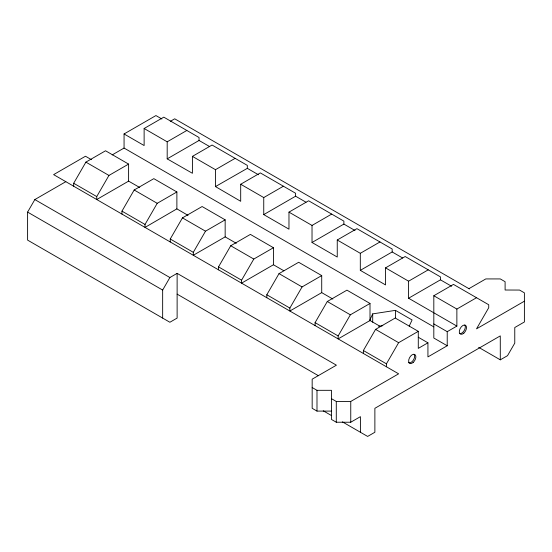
<?xml version="1.0" encoding="UTF-8"?>
<svg xmlns="http://www.w3.org/2000/svg" width="552" height="552" viewBox="0 0 552 552"><rect width="100%" height="100%" fill="white"/><g stroke="black" fill="none" stroke-linecap="round" stroke-linejoin="round"><path stroke-width="0.83" d="M331.462 411.095L316.993 411.095L316.993 390.319L312.17 387.532M360.408 432.257L360.408 416.663L350.755 422.232L336.285 422.232L336.285 401.456L331.462 398.675M350.755 422.232L350.755 401.456L398.627 373.821L53.62 174.632L85.477 156.237L91.425 159.673M369.481 320.829L372.703 313.881L395.432 310.362L412.075 319.967L409.211 326.142M316.993 411.095L312.17 408.307L312.17 379.183L336.409 365.189L177.123 273.364L177.123 318.083L169.885 322.258L27.6 240.113L27.6 212.099L34.838 199.569L65.826 181.677M73.685 186.217L73.685 183.264L85.891 162.129L105.542 150.779L128.602 164.089L128.602 181.132L96.738 199.527L96.738 196.574L108.944 175.439L128.602 164.089M121.964 214.086L121.964 211.14L134.17 189.998L153.822 178.655L176.881 191.965L176.881 208.87L188.011 215.356M176.881 208.87L145.024 227.403L145.024 224.45L157.223 203.315L176.881 191.965M170.251 241.962L170.251 239.009L182.45 217.874L202.108 206.531L225.161 219.841L225.161 236.884L193.303 255.272L193.303 252.326L205.503 231.184L225.161 219.841M162.654 318.083L162.654 290.069L169.885 277.539L177.123 273.364M218.53 269.838L218.53 266.885L230.729 245.75L250.387 234.4L273.44 247.717L273.44 264.76L241.583 283.148L241.583 280.195L253.789 259.06L273.44 247.717M266.809 297.714L266.809 294.761L279.015 273.626L298.666 262.276L321.719 275.586L321.719 292.629L289.862 311.024L289.862 308.071L302.068 286.936L321.719 275.586M315.088 325.59L315.088 322.637L327.295 301.502L346.946 290.152L370.006 303.462L370.006 320.505L338.148 338.9L338.148 335.947L350.347 314.812L370.006 303.462M363.368 353.459L363.368 350.513L375.574 329.371L395.225 318.028L418.285 331.338L418.285 348.381L427.931 342.813L427.931 356.902L447.223 345.766L447.223 331.669L433.817 323.934M386.428 366.776L386.428 363.823L398.627 342.688L418.285 331.338M433.817 326.881L124.062 148.053L124.062 133.963L155.926 115.568L161.867 118.997M144.127 128.499L163.785 117.155L199.044 137.51L199.044 140.463L167.187 158.859L167.187 141.816L144.127 128.499L144.127 145.542L124.062 133.963M112.194 154.905L124.062 148.053M170.285 121.364L174.715 118.804L469.448 288.965M167.187 141.816L186.838 130.465M167.187 158.859L192.413 173.28L192.413 156.375L212.065 145.031L247.324 165.386L247.324 168.339L258.453 174.763M192.413 156.375L215.466 169.685L235.117 158.341M240.693 184.251L260.344 172.907L295.603 193.262L295.603 196.208L263.746 214.604L263.746 197.561L240.693 184.251L240.693 201.294L215.466 186.59L215.466 169.685M263.746 197.561L283.404 186.217M288.972 212.127L308.63 200.776L343.882 221.131L343.882 224.084L312.025 242.48L312.025 225.437L288.972 212.127L288.972 229.17L263.746 214.604M312.025 225.437L331.683 214.086M337.251 240.003L356.909 228.652L392.168 249.007L392.168 251.96L360.311 270.356L360.311 253.313L337.251 240.003L337.251 257.046L312.025 242.48M360.311 253.313L379.962 241.962M385.531 267.872L405.189 256.528L440.448 276.883L440.448 279.836L408.59 298.232L408.59 281.189L385.531 267.872L385.531 284.915L360.311 270.356M408.59 281.189L428.242 269.838M447.223 345.766L433.817 338.024L433.817 295.748L453.468 284.404L488.727 304.759L488.727 307.712L476.521 328.847L524.4 301.199M468.931 288.668L485.808 278.926L500.278 278.926L505.101 281.706L505.108 290.014L519.57 290.062L524.393 292.843L524.4 321.968L514.768 327.529L514.768 343.137L507.529 355.667L500.298 359.835L478.66 347.339M433.817 295.748L456.87 309.058L476.521 297.714M447.223 331.669L456.87 326.101L456.87 309.058M215.466 186.59L247.324 168.339M378.596 326.335L382.805 325.68M316.993 390.319L331.462 390.319L331.462 419.444L336.285 422.232M336.285 401.456L350.755 401.456M128.602 181.132L139.725 187.501M199.044 140.463L209.429 146.459M295.603 196.208L305.994 202.211M343.882 224.084L355.012 230.508M392.168 251.96L402.553 257.957M440.448 279.836L451.577 286.26M408.59 298.232L456.87 326.101M418.243 337.217L427.931 342.813M225.161 236.884L236.29 243.308M273.44 264.76L283.832 270.756M321.719 292.629L332.849 299.06M370.006 320.505L380.39 326.501M85.891 162.129L108.944 175.439M134.17 189.998L157.223 203.315M182.45 217.874L205.503 231.184M230.729 245.75L253.789 259.06M279.015 273.626L302.068 286.936M327.295 301.502L350.347 314.812M375.574 329.371L398.627 342.688M73.685 183.264L96.738 196.574M121.964 211.14L145.024 224.45M170.251 239.009L193.303 252.326M218.53 266.885L241.583 280.195M266.809 294.761L289.862 308.071M315.088 322.637L338.148 335.947M363.368 350.513L386.428 363.823M34.838 199.569L169.885 277.539M177.123 294.133L318.435 375.726M27.6 212.099L162.654 290.069M323.265 410.812L331.462 415.546M342.412 421.866L367.639 436.432L374.877 432.257L374.877 408.307L500.278 335.892L500.298 359.835M395.432 310.362L395.432 317.883M372.703 313.881L372.703 322.23M464.825 325.073A5.113 2.953 -60 0 1 464.253 330.448A5.113 2.953 -60 0 1 459.885 333.636M414.179 354.315A5.113 2.953 -60 0 1 413.248 360.256A5.113 2.953 -60 0 1 408.494 362.643M463.832 333.16A5.113 2.953 -60 0 0 465.453 325.238A5.113 2.953 -60 0 0 459.402 330.607A5.113 2.953 -60 0 0 463.832 333.16M413.193 362.402A5.113 2.953 -60 0 0 414.814 354.474A5.113 2.953 -60 0 0 408.763 359.842A5.113 2.953 -60 0 0 413.193 362.402"/></g></svg>
